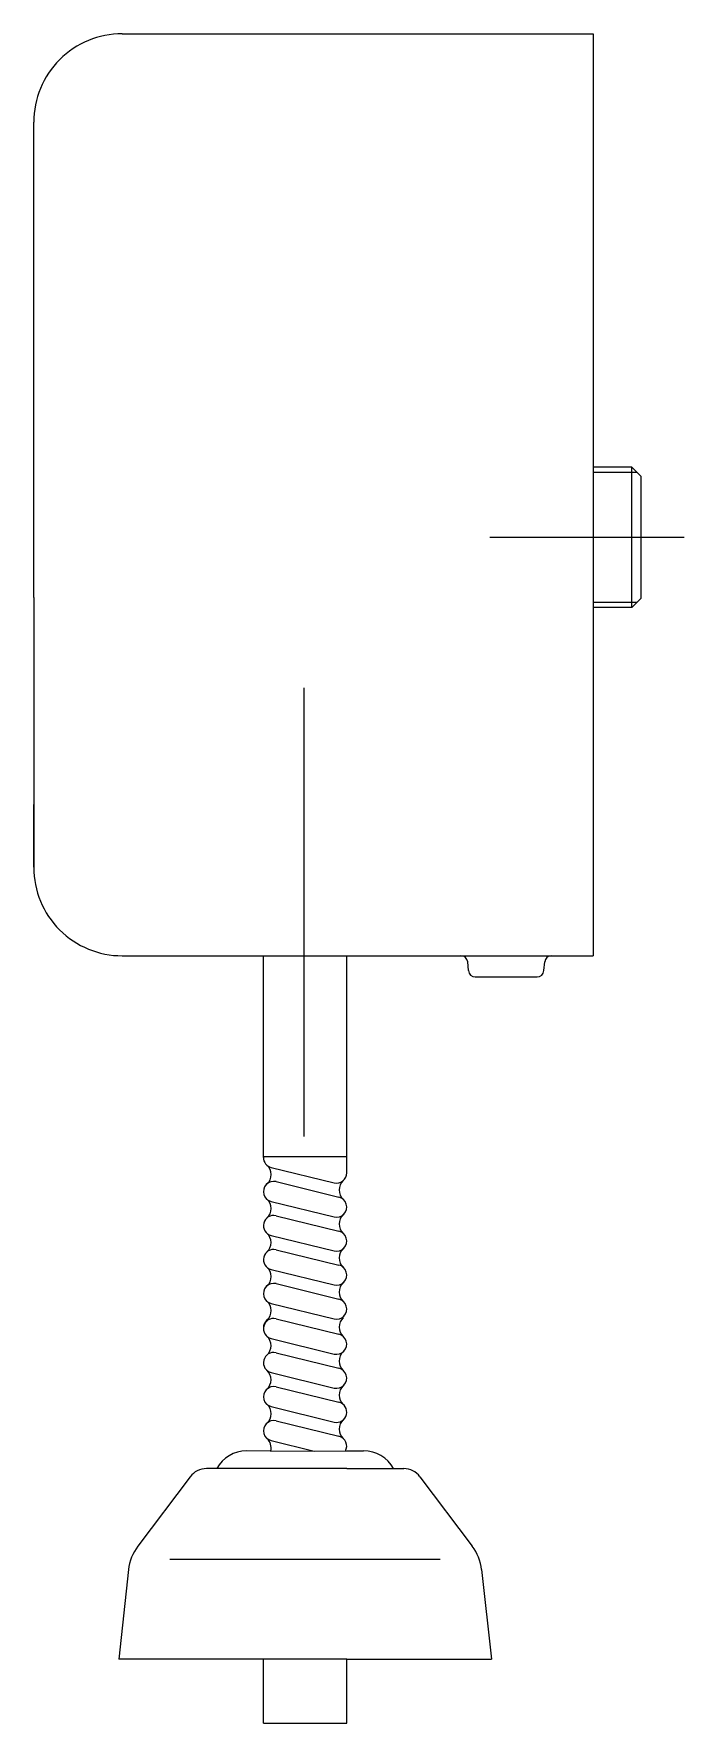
# Model space of a CAD drawing. Extents: x -69.071 to -68.975, y -14.968 to -14.72.
import ezdxf

# ---------------------------------------------------------------- set-up
doc = ezdxf.new("R2010")
doc.units = 0
doc.header["$LTSCALE"] = 0.2
doc.header["$MEASUREMENT"] = 0
doc.linetypes.add('AXES', pattern=[0.54, 0.3, -0.08, 0.08, -0.08])
doc.linetypes.add('CONTINU', pattern=[0])
doc.layers.get('0').update_dxf_attribs({"linetype": 'CONTINUOUS'})
doc.layers.add('DECA_EIXOS', color=5, linetype='AXES')

msp = doc.modelspace()

# ---------------------------------------------------------------- linework, layer by layer
at = {"linetype": 'CONTINU'}
for points in [[(-69.05782, -14.72001, 0.414218), (-69.07078, -14.73297)], [(-69.07078, -14.84216, 0.414214), (-69.05782, -14.85512)], [(-69.00718, -14.85602, 0.386926), (-69.00817, -14.85512)], [(-68.9949, -14.85512, 0.386924), (-68.99589, -14.85602)], [(-69.00706, -14.8573, 0.388386), (-69.00607, -14.85821)], [(-68.997, -14.85821, 0.386919), (-68.99601, -14.8573)], [(-69.03712, -14.88469, 0.349392), (-69.03596, -14.88615)], [(-69.03661, -14.88856, 0.450424), (-69.03661, -14.88581)], [(-69.03527, -14.88822, 1.006137), (-69.03596, -14.89113)], [(-69.02676, -14.8884, 0.495175), (-69.02491, -14.88691)], [(-69.02541, -14.88807, 0.450006), (-69.02541, -14.89081)], [(-69.03661, -14.89354, 0.450171), (-69.03661, -14.89079)], [(-69.02676, -14.89338, 1.001357), (-69.02605, -14.89048)], [(-69.03527, -14.89321, 0.999944), (-69.03598, -14.89611)], [(-69.02541, -14.89305, 0.450432), (-69.02541, -14.8958)], [(-69.03661, -14.89852, 0.450171), (-69.03661, -14.89578)], [(-69.02676, -14.89837, 1.006225), (-69.02606, -14.89546)], [(-69.03527, -14.89819, 0.999934), (-69.03598, -14.9011)], [(-69.02541, -14.89803, 0.45043), (-69.02541, -14.90078)], [(-69.03661, -14.90351, 0.450171), (-69.03661, -14.90076)], [(-69.02676, -14.90335, 1.006228), (-69.02606, -14.90044)], [(-69.03527, -14.90317, 1.00612), (-69.03596, -14.90608)], [(-69.02541, -14.90302, 0.450898), (-69.02541, -14.90577)], [(-69.03661, -14.90849, 0.450172), (-69.03661, -14.90574)], [(-69.02676, -14.90834, 1.00626), (-69.02606, -14.90543)], [(-69.03527, -14.90832, 0.999939), (-69.03598, -14.91122)], [(-69.03661, -14.90849, 0.2286), (-69.03711, -14.90969)], [(-69.02541, -14.90816, 0.449976), (-69.02541, -14.91091)], [(-69.03661, -14.91363, 0.450424), (-69.03661, -14.91089)], [(-69.02676, -14.91348, 1.006483), (-69.02606, -14.91057)], [(-69.03527, -14.9133, 0.999927), (-69.03598, -14.91621)], [(-69.02541, -14.91314, 0.45039), (-69.02541, -14.91589)], [(-69.03661, -14.91862, 0.450872), (-69.03662, -14.91587)], [(-69.02676, -14.91846, 1.005908), (-69.02606, -14.91556)], [(-69.03527, -14.91829, 1.000076), (-69.03598, -14.92119)], [(-69.02541, -14.91813, 0.450427), (-69.02541, -14.92088)], [(-69.03661, -14.9236, 0.450425), (-69.03661, -14.92085)], [(-69.02676, -14.92345, 0.999931), (-69.02605, -14.92054)], [(-69.03527, -14.92327, 1.000069), (-69.03598, -14.92617)], [(-69.02541, -14.92311, 0.450426), (-69.02541, -14.92586)], [(-69.03606, -14.92771, 0.288174), (-69.03661, -14.92584)], [(-69.0251, -14.92771, 0.496248), (-69.02605, -14.92553)], [(-69.0396, -14.92768, 0.274107), (-69.04397, -14.93027)], [(-69.01805, -14.93027, 0.274106), (-69.02243, -14.92768)], [(-69.04547, -14.93027, 0.23548), (-69.04786, -14.93147)], [(-69.01417, -14.93147, 0.235469), (-69.01655, -14.93027)], [(-69.05552, -14.94164, 0.134972), (-69.05689, -14.94508)], [(-69.00514, -14.94508, 0.134974), (-69.0065, -14.94164)]]:
    msp.add_lwpolyline(points, format="xyb", dxfattribs=at)
for points in [[(-69.05782, -14.72001), (-68.98878, -14.72001)], [(-68.98878, -14.72001), (-68.98878, -14.85512)], [(-69.07078, -14.80263), (-69.07078, -14.73297)], [(-68.98312, -14.78352), (-68.98878, -14.78352)], [(-68.98235, -14.78429), (-68.98878, -14.78429)], [(-68.98312, -14.78352), (-68.9818, -14.78484)], [(-68.98312, -14.8041), (-68.98312, -14.78352)], [(-68.9818, -14.78484), (-68.9818, -14.80278)], [(-69.07078, -14.80263), (-69.07078, -14.84216)], [(-68.98235, -14.80333), (-68.98878, -14.80333)], [(-68.98312, -14.8041), (-68.98878, -14.8041)], [(-68.9818, -14.80278), (-68.98312, -14.8041)], [(-69.07078, -14.84216), (-69.07078, -14.83296)], [(-69.05782, -14.85512), (-68.98878, -14.85512)], [(-69.03712, -14.88469), (-69.03712, -14.85512)], [(-69.02491, -14.88691), (-69.02491, -14.85512)], [(-69.00706, -14.8573), (-69.00718, -14.85602)], [(-68.99601, -14.8573), (-68.99589, -14.85602)], [(-69.00607, -14.85821), (-68.997, -14.85821)], [(-69.03712, -14.88453), (-69.02491, -14.88453)], [(-69.03596, -14.88615), (-69.02676, -14.8884)], [(-69.03527, -14.88822), (-69.02605, -14.89048)], [(-69.03596, -14.89113), (-69.02676, -14.89338)], [(-69.03527, -14.89321), (-69.02606, -14.89546)], [(-69.03598, -14.89611), (-69.02676, -14.89837)], [(-69.03527, -14.89819), (-69.02606, -14.90044)], [(-69.03598, -14.9011), (-69.02676, -14.90335)], [(-69.03527, -14.90317), (-69.02606, -14.90543)], [(-69.03596, -14.90608), (-69.02676, -14.90834)], [(-69.03527, -14.90832), (-69.02606, -14.91057)], [(-69.03598, -14.91122), (-69.02676, -14.91348)], [(-69.03527, -14.9133), (-69.02606, -14.91556)], [(-69.03598, -14.91621), (-69.02676, -14.91846)], [(-69.03527, -14.91829), (-69.02605, -14.92054)], [(-69.03598, -14.92119), (-69.02676, -14.92345)], [(-69.03527, -14.92327), (-69.02605, -14.92553)], [(-69.03606, -14.92771), (-69.0396, -14.92768)], [(-69.03606, -14.92771), (-69.02491, -14.92768)], [(-69.03598, -14.92617), (-69.0297, -14.92771)], [(-69.02491, -14.92768), (-69.02243, -14.92768)], [(-69.02491, -14.93027), (-69.04547, -14.93027)], [(-69.02491, -14.93027), (-69.01655, -14.93027)], [(-69.04786, -14.93147), (-69.05552, -14.94164)], [(-69.01417, -14.93147), (-69.0065, -14.94164)], [(-69.05689, -14.94508), (-69.05832, -14.95818)], [(-69.01121, -14.94361), (-69.05083, -14.94361)], [(-69.00514, -14.94508), (-69.0037, -14.95818)], [(-69.02491, -14.95818), (-69.05832, -14.95818)], [(-69.03712, -14.96758), (-69.03712, -14.95818)], [(-69.02491, -14.95818), (-69.0037, -14.95818)], [(-69.02491, -14.96758), (-69.02491, -14.95818)], [(-69.03712, -14.96758), (-69.02491, -14.96758)]]:
    msp.add_lwpolyline(points, dxfattribs=at)
at = {"layer": 'DECA_EIXOS'}
for points in [[(-68.97544, -14.79381), (-69.00395, -14.79381)], [(-69.0312, -14.81587), (-69.0312, -14.88161)]]:
    msp.add_lwpolyline(points, dxfattribs=at)

doc.saveas('drawing.dxf')
